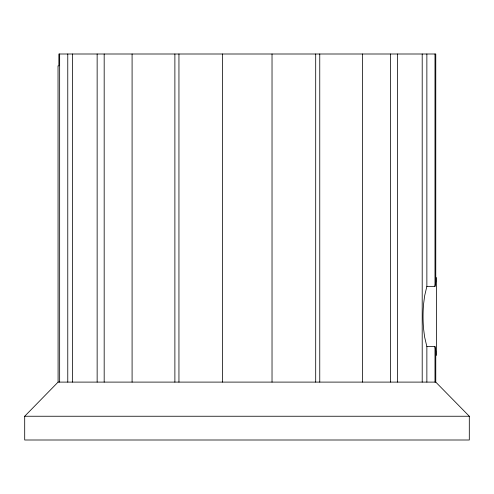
<?xml version="1.0" encoding="UTF-8"?>
<svg xmlns="http://www.w3.org/2000/svg" width="494" height="494" viewBox="0 0 494 494"><rect width="100%" height="100%" fill="white"/><g stroke="black" fill="none" stroke-linecap="round" stroke-linejoin="round"><path stroke-width="0.74" d="M426.865 286.359L434.992 286.359L435.77 281.833L435.77 54L58.872 54L58.872 65.875L58.033 65.875L58.094 382.103L24.7 416.244L24.7 440L469.3 440L469.3 416.244L435.77 382.103L435.77 351.123L434.992 346.597L426.865 346.597L424.612 336.976L423.611 329.09A37.735 9.763 90 0 1 423.611 303.866L424.612 295.98L426.865 286.359L426.865 54M58.094 382.103L435.77 382.103M24.7 416.244L469.3 416.244M436.61 277.523L436.61 355.439M434.992 54L434.992 286.359M434.992 346.597L434.992 382.103M426.865 346.597L426.865 382.103M422.203 54L422.203 382.103M397.491 54L397.491 382.103M390.458 54L390.458 382.103M362.553 54L362.553 382.103M319.76 54L319.76 382.103M315.697 54L315.697 382.103M272.027 54L272.027 382.103M222.615 54L222.615 382.103M178.945 54L178.945 382.103M174.882 54L174.882 382.103M132.089 54L132.089 382.103M104.178 54L104.178 382.103M97.145 54L97.145 382.103M72.439 54L72.439 382.103M67.771 54L67.771 382.103M59.651 54L59.651 382.103"/></g></svg>
